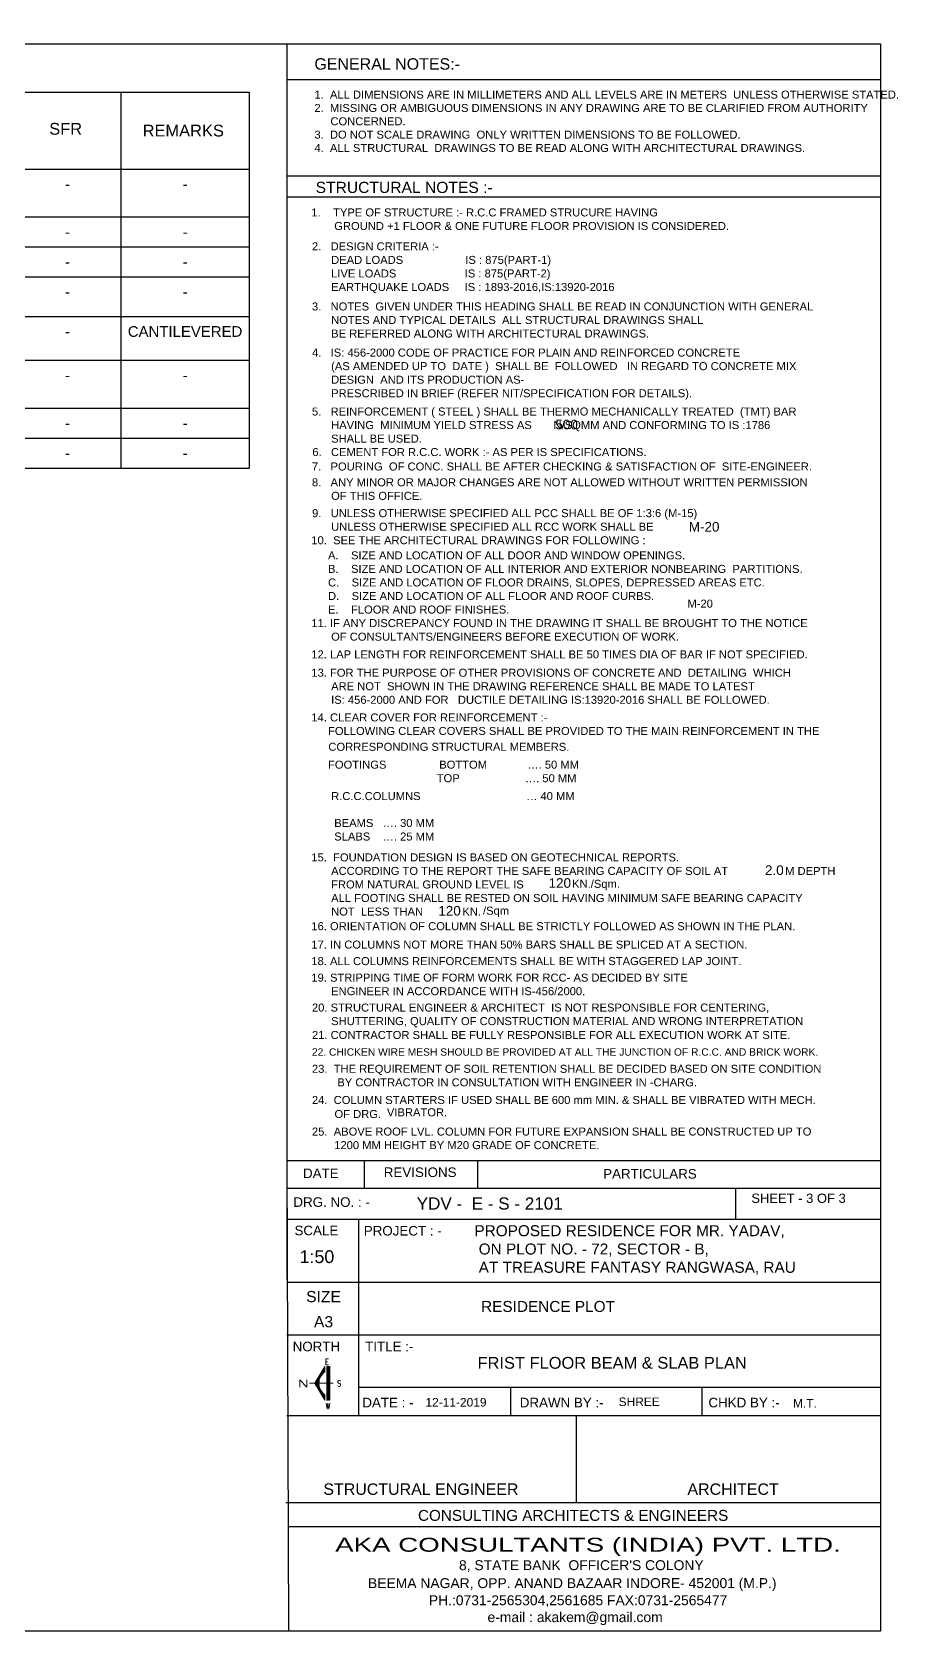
# Model space of a CAD drawing. Header units: metres. Extents: x 1689 to 2066, y 219 to 408.
# Drawn here: x 1773.03 to 1781.13, y 322.84 to 337.8 of the extents above; entities that cross this region are included whole.
import ezdxf
from ezdxf.enums import TextEntityAlignment as Align

# ---------------------------------------------------------------- set-up
doc = ezdxf.new("R2010")
doc.units = ezdxf.units.M
doc.header["$LTSCALE"] = 1.5
doc.layers.add('COL', color=4, linetype='Continuous', lineweight=25)
doc.layers.add('FORMAT - STR', color=7, linetype='Continuous', lineweight=25)
for name, color, linetype in [('LETTER', 7, 'Continuous'), ('Schedule Border', 60, 'Continuous'), ('Schedule Header', 4, 'Continuous'), ('Schedule Line', 60, 'Continuous'), ('T-Text', 7, 'Continuous'), ('Text', 31, 'Continuous')]:
    doc.layers.add(name, color=color, linetype=linetype)
doc.styles.add('A1', font='arial.ttf', dxfattribs={"height": 0.225})
doc.styles.add('PRADEEP - STR', font='swissel.ttf')
doc.styles.add('ROMAND', font='arial.ttf')
doc.styles.add('ROMANS', font='romans', dxfattribs={"width": 0.8})
doc.styles.add('ROMANT', font='romant', dxfattribs={"height": 0.4})
doc.styles.add('SC-FGT2', font='sanss___.ttf')
doc.styles.add('SC-FTG1', font='sanss___.ttf')

# ---------------------------------------------------------------- blocks, each defined once
blk = doc.blocks.new('A$C3A620828')
at = {"color": 125, "lineweight": 25, "ltscale": 100}
for p, q in [((0, 1.718), (-3.7121, 1.718)), ((0, 1.5691), (-3.6971, 1.5691)), ((0, 0.9176), (-3.6971, 0.9176))]:
    blk.add_line(p, q, dxfattribs=at)
at = {"layer": 'COL'}
for p, q in [((-3.7076, 3.8567), (-3.6971, 0.9176)), ((0, 1.9089), (0, 0.9176))]:
    blk.add_line(p, q, dxfattribs=at)
at = {"layer": 'Defpoints', "color": 1, "linetype": 'Continuous', "lineweight": 30}
blk.add_line((0.0859, 1.6321), (0.0859, 1.6321), dxfattribs=at)
at = {"layer": 'FORMAT - STR'}
for p, q in [((-3.7076, 3.8567), (0, 3.8567)), ((-3.2235, 3.8567), (-3.2235, 3.6848)), ((-2.5153, 3.8567), (-2.5153, 3.6848)), ((-3.7076, 3.6848), (0, 3.6848)), ((-0.9039, 3.6848), (-0.9039, 3.491)), ((-3.7076, 3.491), (0, 3.491)), ((-3.26, 3.491), (-3.26, 2.2624)), ((0, 3.0945), (-3.7076, 3.0945)), ((0, 2.7661), (-3.7076, 2.7661)), ((0, 2.4378), (-3.26, 2.4378)), ((-2.3101, 2.4378), (-2.3101, 2.2624)), ((-1.1142, 2.4378), (-1.1142, 2.2624)), ((0, 2.2624), (-3.7076, 2.2624)), ((-1.8982, 1.718), (-1.8982, 2.2624)), ((0, 1.718), (-3.7121, 1.718))]:
    blk.add_line(p, q, dxfattribs=at)
at = {"layer": 'FORMAT - STR', "ltscale": 3, "style": 'PRADEEP - STR'}
for s, height, p in [('DATE', 0.05974, (-3.6055, 3.7469)), ('REVISIONS', 0.05974, (-3.1013, 3.7536)), ('PARTICULARS', 0.059738, (-1.7311, 3.7438)), ('DRG. NO. : -', 0.059738, (-3.6657, 3.5672)), ('SCALE', 0.05974, (-3.6587, 3.3898)), ('PROJECT : -', 0.059738, (-3.226, 3.3882)), ('NORTH', 0.05974, (-3.6702, 2.6651)), ('TITLE :-', 0.05974, (-3.2177, 2.6653)), ('DATE : -', 0.05974, (-3.2353, 2.3148)), ('DRAWN BY :-    ', 0.059738, (-2.252, 2.3148)), ('CHKD BY :-', 0.05974, (-1.0738, 2.3148)), ('STRUCTURAL ENGINEER', 0.071364, (-3.4784, 1.7683)), ('ARCHITECT', 0.07136, (-1.2048, 1.7683))]:
    blk.add_text(s, height=height, dxfattribs=at).set_placement(p)
at = {"layer": 'FORMAT - STR', "color": 4, "ltscale": 3, "char_height": 0.068589, "width": 2.451607, "attachment_point": 1, "rotation": 0.00229, "style": 'PRADEEP - STR'}
for s, insert in [('\\pxql;{\\fArial|b0|i0|c0|p34;\\C256;PROPOSED RESIDENCE FOR MR. YADAV, \\P ON PLOT NO. - 72, SECTOR - B, \\P AT TREASURE FANTASY RANGWASA, RAU}', (-2.5351, 3.4526)), ('\\pxql;{\\fArial|b0|i0|c0|p34;\\C256;RESIDENCE PLOT}', (-2.4934, 2.9794))]:
    blk.add_mtext(s, dxfattribs=dict(at, insert=insert))
at = {"layer": 'T-Text', "ltscale": 3, "style": 'ROMAND'}
blk.add_text('CONSULTING ARCHITECTS & ENGINEERS ', height=0.068214, dxfattribs=at).set_placement((-2.8875, 1.6057))
at = {"layer": 'T-Text', "ltscale": 3, "style": 'ROMAND', "width": 1.424099}
blk.add_text('AKA CONSULTANTS (INDIA) PVT. LTD.', height=0.086818, rotation=0.00229, dxfattribs=at).set_placement((-3.4046, 1.4131), (-0.2472, 1.4132), align=Align.FIT)
at = {"layer": 'T-Text', "ltscale": 3, "style": 'A1'}
for s, p in [("8, STATE BANK  OFFICER'S COLONY", (-2.6314, 1.2978)), ('BEEMA NAGAR, OPP. ANAND BAZAAR INDORE- 452001 (M.P.)', (-3.1999, 1.1857)), ('PH.:0731-2565304,2561685 FAX:0731-2565477', (-2.8197, 1.0788)), ('e-mail : akakem@gmail.com', (-2.4533, 0.9733))]:
    blk.add_text(s, height=0.062013, rotation=0.00229, dxfattribs=at).set_placement(p)
blk = doc.blocks.new('*X3')
at = {"color": 0}
for p, q in [((48396, 10594), (49241, 10594)), ((48449, 10625), (49189, 10625)), ((48501, 10656), (49136, 10656)), ((48554, 10688), (49084, 10688)), ((48606, 10719), (49031, 10719)), ((48659, 10750), (48978, 10750)), ((48712, 10781), (48926, 10781)), ((48764, 10812), (48873, 10812)), ((48817, 10844), (48821, 10844)), ((47703, 10031), (49939, 10031)), ((47703, 10000), (49939, 10000)), ((47703, 9969), (49939, 9969)), ((47703, 9906), (49939, 9906)), ((47703, 9875), (49939, 9875)), ((47712, 10188), (48065, 10188)), ((47765, 10219), (48088, 10219)), ((47818, 10250), (48113, 10250)), ((47870, 10281), (48140, 10281)), ((47923, 10312), (48170, 10312)), ((47975, 10344), (48203, 10344)), ((48028, 10375), (48240, 10375)), ((48081, 10406), (48281, 10406)), ((48133, 10438), (48327, 10438)), ((48186, 10469), (48380, 10469)), ((48238, 10500), (48444, 10500)), ((48291, 10531), (48524, 10531)), ((48343, 10562), (48641, 10562)), ((48996, 10562), (49294, 10562)), ((49114, 10531), (49347, 10531)), ((49194, 10500), (49399, 10500)), ((49257, 10469), (49452, 10469)), ((49310, 10438), (49504, 10438)), ((49357, 10406), (49557, 10406)), ((49398, 10375), (49609, 10375)), ((49434, 10344), (49662, 10344)), ((49467, 10312), (49715, 10312)), ((49497, 10281), (49767, 10281)), ((49525, 10250), (49820, 10250)), ((49550, 10219), (49872, 10219)), ((49572, 10188), (49925, 10188))]:
    blk.add_line(p, q, dxfattribs=at)
blk = doc.blocks.new('NORTH')
at = {"lineweight": 20}
for p, q in [((0.14, 1.8), (-0.52, 0.69)), ((0.14, 1.44), (0.14, 1.8)), ((0.14, -0.43), (-0.52, 0.69)), ((0.14, -0.07), (0.14, -0.43))]:
    blk.add_line(p, q, dxfattribs=at)
at = {"color": 1, "lineweight": 20}
blk.add_line((0.69, 0.69), (-0.88, 0.69), dxfattribs=at)
at = {"lineweight": 20}
for points in [[(0.27, 1.81), (0.37, 1.81), (0.37, -0.43), (0.27, -0.43)], [(0.41, -0.43), (0.41, 1.81), (0.47, 1.81), (0.47, -0.43)]]:
    blk.add_lwpolyline(points, close=True, dxfattribs=at)
for start, end in [(124.5364, 180), (180, 235.4636)]:
    blk.add_arc((0.66, 0.69), 0.92, start, end, dxfattribs=at)
at = {"lineweight": 20, "xscale": 0.001, "yscale": 0.001, "zscale": 0.001, "rotation": 90}
blk.add_blockref('*X3', (10.32, -48.13), dxfattribs=at)
at = {"color": 1, "lineweight": 20, "style": 'ROMANS'}
for s, width, p, p2 in [('E', 0.865261, (0.13, 1.91), (0.41, 1.91)), ('S', 0.865261, (0.94, 0.48), (1.22, 0.48)), ('W', 0.668611, (0.2, -1.03), (0.48, -1.03))]:
    blk.add_text(s, height=0.4, dxfattribs=dict(at, width=width)).set_placement(p, p2, align=Align.FIT)
at = {"color": 1, "lineweight": 20, "style": 'ROMANT', "width": 1.5}
blk.add_text('N', height=0.5, dxfattribs=at).set_placement((-1.64, 0.43))

msp = doc.modelspace()

# ---------------------------------------------------------------- linework, layer by layer
at = {"layer": 'Defpoints', "color": 1, "linetype": 'Continuous', "lineweight": 30}
msp.add_line((1781.07214, 337.8048), (1781.07214, 337.8048), dxfattribs=at)
at = {"layer": 'FORMAT - STR'}
for p, q in [((1775.40965, 337.69467), (1775.40965, 326.13243)), ((1775.58341, 337.69475), (1780.96209, 337.69475)), ((1780.96209, 337.69475), (1780.96209, 325.35909)), ((1775.40965, 337.36046), (1780.96209, 337.36046)), ((1775.40965, 336.45778), (1780.96209, 336.45778)), ((1775.40965, 336.2624), (1780.96209, 336.2624))]:
    msp.add_line(p, q, dxfattribs=at)
msp.add_lwpolyline([(1780.96209, 337.69475), (1780.96209, 322.84475), (1759.96209, 322.84475), (1759.96209, 337.69475)], close=True, dxfattribs=at)
msp.add_lwpolyline([(1780.96209, 337.69475), (1780.96209, 322.84475), (1759.96209, 322.84475), (1759.96209, 337.69475)], close=True, dxfattribs=at)
at = {"layer": 'Schedule Border'}
for p, q in [((1759.96209, 337.24212), (1775.0588, 337.24212)), ((1773.8588, 337.24212), (1773.8588, 333.72503)), ((1775.0588, 337.24212), (1775.0588, 333.72503)), ((1759.96209, 333.72503), (1775.0588, 333.72503))]:
    msp.add_line(p, q, dxfattribs=at)
at = {"layer": 'Schedule Line'}
for p, q in [((1759.96209, 336.52212), (1775.0588, 336.52212)), ((1773.8588, 336.52212), (1773.8588, 333.72503)), ((1759.96209, 336.07412), (1775.0588, 336.07412)), ((1759.96209, 335.79412), (1775.0588, 335.79412)), ((1759.96209, 335.51412), (1775.0588, 335.51412)), ((1759.96209, 335.1425), (1775.0588, 335.1425)), ((1759.96209, 334.73303), (1775.0588, 334.73303)), ((1759.96209, 334.28503), (1775.0588, 334.28503)), ((1759.96209, 334.00503), (1775.0588, 334.00503))]:
    msp.add_line(p, q, dxfattribs=at)

# ---------------------------------------------------------------- block references
at = {"layer": 'COL', "xscale": 1.497702765113534, "yscale": 1.497702765113534, "zscale": 1.497702765113534}
msp.add_blockref('A$C3A620828', (1780.96209, 321.47042), dxfattribs=at)
at = {"layer": 'LETTER', "color": 7, "xscale": 0.1413310012124444, "yscale": 0.1413310012124444, "zscale": 0.1413310012124444}
msp.add_blockref('NORTH', (1775.74738, 325.06475), dxfattribs=at)

# ---------------------------------------------------------------- texts
at = {"layer": 'FORMAT - STR', "style": 'PRADEEP - STR'}
for s, height, p in [('1.    TYPE OF STRUCTURE :- R.C.C FRAMED STRUCURE HAVING', 0.0748637, (1775.63998, 336.07917)), ('       GROUND +1 FLOOR & ONE FUTURE FLOOR PROVISION IS CONSIDERED.', 0.0748637, (1775.65066, 335.95242)), ('2.   DESIGN CRITERIA :-', 0.0748637, (1775.6456, 335.7617)), ('      DEAD LOADS                    IS : 875(PART-1)', 0.0748637, (1775.65066, 335.63495)), ('      LIVE LOADS                      IS : 875(PART-2)', 0.0748637, (1775.65066, 335.50821)), ('      EARTHQUAKE LOADS     IS : 1893-2016,IS:13920-2016', 0.0748637, (1775.65066, 335.38146)), ('3.   NOTES  GIVEN UNDER THIS HEADING SHALL BE READ IN CONJUNCTION WITH GENERAL', 0.0748637, (1775.64555, 335.19947)), ('      NOTES AND TYPICAL DETAILS  ALL STRUCTURAL DRAWINGS SHALL', 0.0748637, (1775.65066, 335.07272)), ('      BE REFERRED ALONG WITH ARCHITECTURAL DRAWINGS.', 0.0748637, (1775.65066, 334.94598)), ('4.   IS: 456-2000 CODE OF PRACTICE FOR PLAIN AND REINFORCED CONCRETE', 0.0748637, (1775.64651, 334.7678)), ('      (AS AMENDED UP TO  DATE )  SHALL BE  FOLLOWED   IN REGARD TO CONCRETE MIX', 0.0748637, (1775.65066, 334.64106)), ('      DESIGN  AND ITS PRODUCTION AS-', 0.0748637, (1775.65066, 334.51431)), ('      PRESCRIBED IN BRIEF (REFER NIT/SPECIFICATION FOR DETAILS).', 0.0748637, (1775.65066, 334.38756)), ('5.   REINFORCEMENT ( STEEL ) SHALL BE THERMO MECHANICALLY TREATED  (TMT) BAR', 0.0748637, (1775.6456, 334.21667)), ('      HAVING  MINIMUM YIELD STRESS AS       N/SQMM AND CONFORMING TO IS :1786', 0.0748637, (1775.65066, 334.08992)), ('6.   CEMENT FOR R.C.C. WORK :- AS PER IS SPECIFICATIONS.', 0.0748637, (1775.6492, 333.83717)), ('      SHALL BE USED.', 0.0748637, (1775.65066, 333.96317)), ('7.   POURING  OF CONC. SHALL BE AFTER CHECKING & SATISFACTION OF  SITE-ENGINEER.', 0.0748637, (1775.64484, 333.70234)), ('8.   ANY MINOR OR MAJOR CHANGES ARE NOT ALLOWED WITHOUT WRITTEN PERMISSION', 0.0748637, (1775.6455, 333.55441)), ('      OF THIS OFFICE.', 0.0748637, (1775.65066, 333.42766)), ('9.   UNLESS OTHERWISE SPECIFIED ALL PCC SHALL BE OF 1:3:6 (M-15)', 0.0748637, (1775.64651, 333.2657)), ('      UNLESS OTHERWISE SPECIFIED ALL RCC WORK SHALL BE ', 0.0748637, (1775.65066, 333.13895)), ('10.  SEE THE ARCHITECTURAL DRAWINGS FOR FOLLOWING :', 0.0748637, (1775.63998, 333.0122)), ('     A.    SIZE AND LOCATION OF ALL DOOR AND WINDOW OPENINGS.', 0.0748637, (1775.65066, 332.87077)), ('     B.    SIZE AND LOCATION OF ALL INTERIOR AND EXTERIOR NONBEARING  PARTITIONS.', 0.0748637, (1775.65066, 332.74402)), ('     C.    SIZE AND LOCATION OF FLOOR DRAINS, SLOPES, DEPRESSED AREAS ETC.', 0.0748637, (1775.65066, 332.61728)), ('     D.    SIZE AND LOCATION OF ALL FLOOR AND ROOF CURBS.', 0.0748637, (1775.65066, 332.49053)), ('     E.    FLOOR AND ROOF FINISHES.', 0.0748637, (1775.65066, 332.36378)), ('M-20', 0.074864, (1779.15767, 332.4193)), ('11. IF ANY DISCREPANCY FOUND IN THE DRAWING IT SHALL BE BROUGHT TO THE NOTICE', 0.0748637, (1775.63998, 332.23704)), ('      OF CONSULTANTS/ENGINEERS BEFORE EXECUTION OF WORK.', 0.0748637, (1775.65066, 332.11029)), ('12. LAP LENGTH FOR REINFORCEMENT SHALL BE 50 TIMES DIA OF BAR IF NOT SPECIFIED.', 0.0748637, (1775.63998, 331.94435)), ('13. FOR THE PURPOSE OF OTHER PROVISIONS OF CONCRETE AND  DETAILING  WHICH', 0.0748637, (1775.63998, 331.77287)), ('      ARE NOT  SHOWN IN THE DRAWING REFERENCE SHALL BE MADE TO LATEST', 0.0748637, (1775.65066, 331.64613)), ('      IS: 456-2000 AND FOR   DUCTILE DETAILING IS:13920-2016 SHALL BE FOLLOWED.', 0.0748637, (1775.65066, 331.51938)), ('14. CLEAR COVER FOR REINFORCEMENT :-', 0.0748637, (1775.63998, 331.35477)), ('     FOLLOWING CLEAR COVERS SHALL BE PROVIDED TO THE MAIN REINFORCEMENT IN THE', 0.0748637, (1775.65066, 331.22802)), ('CORRESPONDING STRUCTURAL MEMBERS.', 0.0748637, (1775.79908, 331.07977)), ('     FOOTINGS                 BOTTOM             …. 50 MM', 0.0748637, (1775.65066, 330.91275)), ('                                        TOP                     …. 50 MM', 0.0748637, (1775.65066, 330.786)), ('      R.C.C.COLUMNS                                  … 40 MM', 0.0748637, (1775.65066, 330.61875)), ('       BEAMS   …. 30 MM', 0.0748637, (1775.65066, 330.36723)), ('       SLABS    …. 25 MM', 0.0748637, (1775.65066, 330.24048)), ('15.  FOUNDATION DESIGN IS BASED ON GEOTECHNICAL REPORTS.', 0.0748637, (1775.63998, 330.04535)), ('      ACCORDING TO THE REPORT THE SAFE BEARING CAPACITY OF SOIL AT', 0.0748637, (1775.65066, 329.91861)), (' KN./Sqm.', 0.074866, (1778.04991, 329.79786)), (' M DEPTH', 0.074866, (1780.0422, 329.91785)), ('      ALL FOOTING SHALL BE RESTED ON SOIL HAVING MINIMUM SAFE BEARING CAPACITY', 0.0748655, (1775.65066, 329.66511)), ('      FROM NATURAL GROUND LEVEL IS', 0.0748655, (1775.65066, 329.79186)), ('      NOT  LESS THAN', 0.0748655, (1775.65066, 329.53836)), ('KN.', 0.074866, (1777.05242, 329.53836)), ('/Sqm', 0.074866, (1777.24551, 329.54653)), ('16. ORIENTATION OF COLUMN SHALL BE STRICTLY FOLLOWED AS SHOWN IN THE PLAN.', 0.0748655, (1775.63998, 329.40159)), ('17. IN COLUMNS NOT MORE THAN 50%%% BARS SHALL BE SPLICED AT A SECTION.', 0.0748655, (1775.63998, 329.22938)), ('18. ALL COLUMNS REINFORCEMENTS SHALL BE WITH STAGGERED LAP JOINT.', 0.0748655, (1775.63998, 329.0748)), ('19. STRIPPING TIME OF FORM WORK FOR RCC- AS DECIDED BY SITE', 0.0748655, (1775.63998, 328.92022)), ('      ENGINEER IN ACCORDANCE WITH IS-456/2000.', 0.0748655, (1775.65066, 328.79347)), ('20. STRUCTURAL ENGINEER & ARCHITECT  IS NOT RESPONSIBLE FOR CENTERING,', 0.0748655, (1775.6456, 328.6402)), ('      SHUTTERING, QUALITY OF CONSTRUCTION MATERIAL AND WRONG INTERPRETATION', 0.0748655, (1775.65066, 328.51345)), ('21. CONTRACTOR SHALL BE FULLY RESPONSIBLE FOR ALL EXECUTION WORK AT SITE.', 0.0748655, (1775.6456, 328.38373)), ('22. CHICKEN WIRE MESH SHOULD BE PROVIDED AT ALL THE JUNCTION OF R.C.C. AND BRICK WORK.', 0.0687023, (1775.6456, 328.22759)), ('23.  THE REQUIREMENT OF SOIL RETENTION SHALL BE DECIDED BASED ON SITE CONDITION', 0.0748655, (1775.6456, 328.06717)), ('        BY CONTRACTOR IN CONSULTATION WITH ENGINEER IN -CHARG.', 0.0748655, (1775.65066, 327.94042)), ('24.  COLUMN STARTERS IF USED SHALL BE 600 mm MIN. & SHALL BE VIBRATED WITH MECH.', 0.0748655, (1775.6456, 327.7755)), ('      OF DRG.', 0.0748655, (1775.68221, 327.64419)), ('       VIBRATOR.', 0.0748655, (1776.14339, 327.66025)), ('25.  ABOVE ROOF LVL. COLUMN FOR FUTURE EXPANSION SHALL BE CONSTRUCTED UP TO', 0.0748655, (1775.6456, 327.48002)), ('       1200 MM HEIGHT BY M20 GRADE OF CONCRETE.', 0.0748655, (1775.65066, 327.35327))]:
    msp.add_text(s, height=height, dxfattribs=at).set_placement(p)
at = {"layer": 'FORMAT - STR', "color": 3, "style": 'ROMAND'}
for s, p in [('500', (1777.92286, 334.08737)), ('M-20', (1779.1706, 333.13072)), ('120', (1777.85887, 329.79786)), ('2.0', (1779.88297, 329.91785)), ('120', (1776.82796, 329.53836))]:
    msp.add_text(s, height=0.09, dxfattribs=at).set_placement(p)
at = {"layer": 'FORMAT - STR', "color": 4, "ltscale": 3, "style": 'PRADEEP - STR'}
msp.add_text('YDV -  E - S - 2101', height=0.1142575, rotation=0.002289, dxfattribs=at).set_placement((1776.62539, 326.7872))
at = {"layer": 'FORMAT - STR', "color": 1, "ltscale": 3, "style": 'PRADEEP - STR'}
for s, height, p in [('SHEET - 3 OF 3', 0.0868597, (1779.75521, 326.85017)), ('M.T.', 0.07998, (1780.14468, 324.93557))]:
    msp.add_text(s, height=height, dxfattribs=at).set_placement(p)
at = {"layer": 'FORMAT - STR', "color": 6, "ltscale": 3, "style": 'PRADEEP - STR'}
msp.add_text('1:50', height=0.119477, dxfattribs=at).set_placement((1775.52986, 326.28718))
for s, p in [('SIZE', (1775.75386, 325.92137)), ('A3', (1775.75386, 325.68624))]:
    msp.add_text(s, height=0.104633, dxfattribs=at).set_placement(p, align=Align.CENTER)
at = {"layer": 'FORMAT - STR', "color": 1, "style": 'PRADEEP - STR'}
msp.add_text('FRIST FLOOR BEAM & SLAB PLAN', height=0.11, rotation=0.002289, dxfattribs=at).set_placement((1778.45364, 325.29889), align=Align.CENTER)
at = {"layer": 'FORMAT - STR', "color": 4, "ltscale": 3, "style": 'PRADEEP - STR'}
msp.add_text('12-11-2019', height=0.07998, dxfattribs=at).set_placement((1776.70715, 324.94488))
at = {"layer": 'FORMAT - STR', "color": 50, "ltscale": 3, "style": 'PRADEEP - STR'}
msp.add_text('SHREE', height=0.07998, dxfattribs=at).set_placement((1778.51376, 324.94946))
at = {"layer": 'Schedule Header', "style": 'SC-FTG1'}
for s, p in [('SFR', (1773.34209, 336.89885)), ('REMARKS', (1774.44209, 336.88212))]:
    msp.add_text(s, height=0.11, dxfattribs=at).set_placement(p, align=Align.MIDDLE)
at = {"layer": 'T-Text', "style": 'ROMAND'}
msp.add_text('STRUCTURAL NOTES :- ', height=0.1045717, dxfattribs=at).set_placement((1775.6801, 336.29847))
at = {"layer": 'T-Text', "insert": (1775.66855, 337.55931), "char_height": 0.0748637, "width": 5.3927906, "attachment_point": 1, "style": 'PRADEEP - STR'}
msp.add_mtext('{\\H1.4286x;GENERAL NOTES:-  }\\P\\P\\pxi-2,l2;1.  ALL DIMENSIONS ARE IN MILLIMETERS AND ALL LEVELS ARE IN METERS  UNLESS OTHERWISE STATED. \\P2.  MISSING OR AMBIGUOUS DIMENSIONS IN ANY DRAWING ARE TO BE CLARIFIED FROM AUTHORITY CONCERNED. \\P\\pi0,l0;3.  DO NOT SCALE DRAWING  ONLY WRITTEN DIMENSIONS TO BE FOLLOWED. \\P4.  ALL STRUCTURAL  DRAWINGS TO BE READ ALONG WITH ARCHITECTURAL DRAWINGS.', dxfattribs=at)
at = {"layer": 'Text', "style": 'SC-FGT2'}
for s, p in [('-', (1773.3588, 336.38212)), ('-', (1774.4588, 336.38212)), ('-', (1773.3588, 335.93412)), ('-', (1774.4588, 335.93412)), ('-', (1773.3588, 335.65412)), ('-', (1774.4588, 335.65412)), ('-', (1773.3588, 335.37412)), ('-', (1774.4588, 335.37412)), ('-', (1773.3588, 335.0025)), ('CANTILEVERED', (1774.4588, 335.0025)), ('-', (1773.3588, 334.59303)), ('-', (1774.4588, 334.59303)), ('-', (1773.3588, 334.14503)), ('-', (1774.4588, 334.14503)), ('-', (1773.3588, 333.86503)), ('-', (1774.4588, 333.86503))]:
    msp.add_text(s, height=0.1, dxfattribs=at).set_placement(p, align=Align.MIDDLE_CENTER)

doc.saveas('drawing.dxf')
